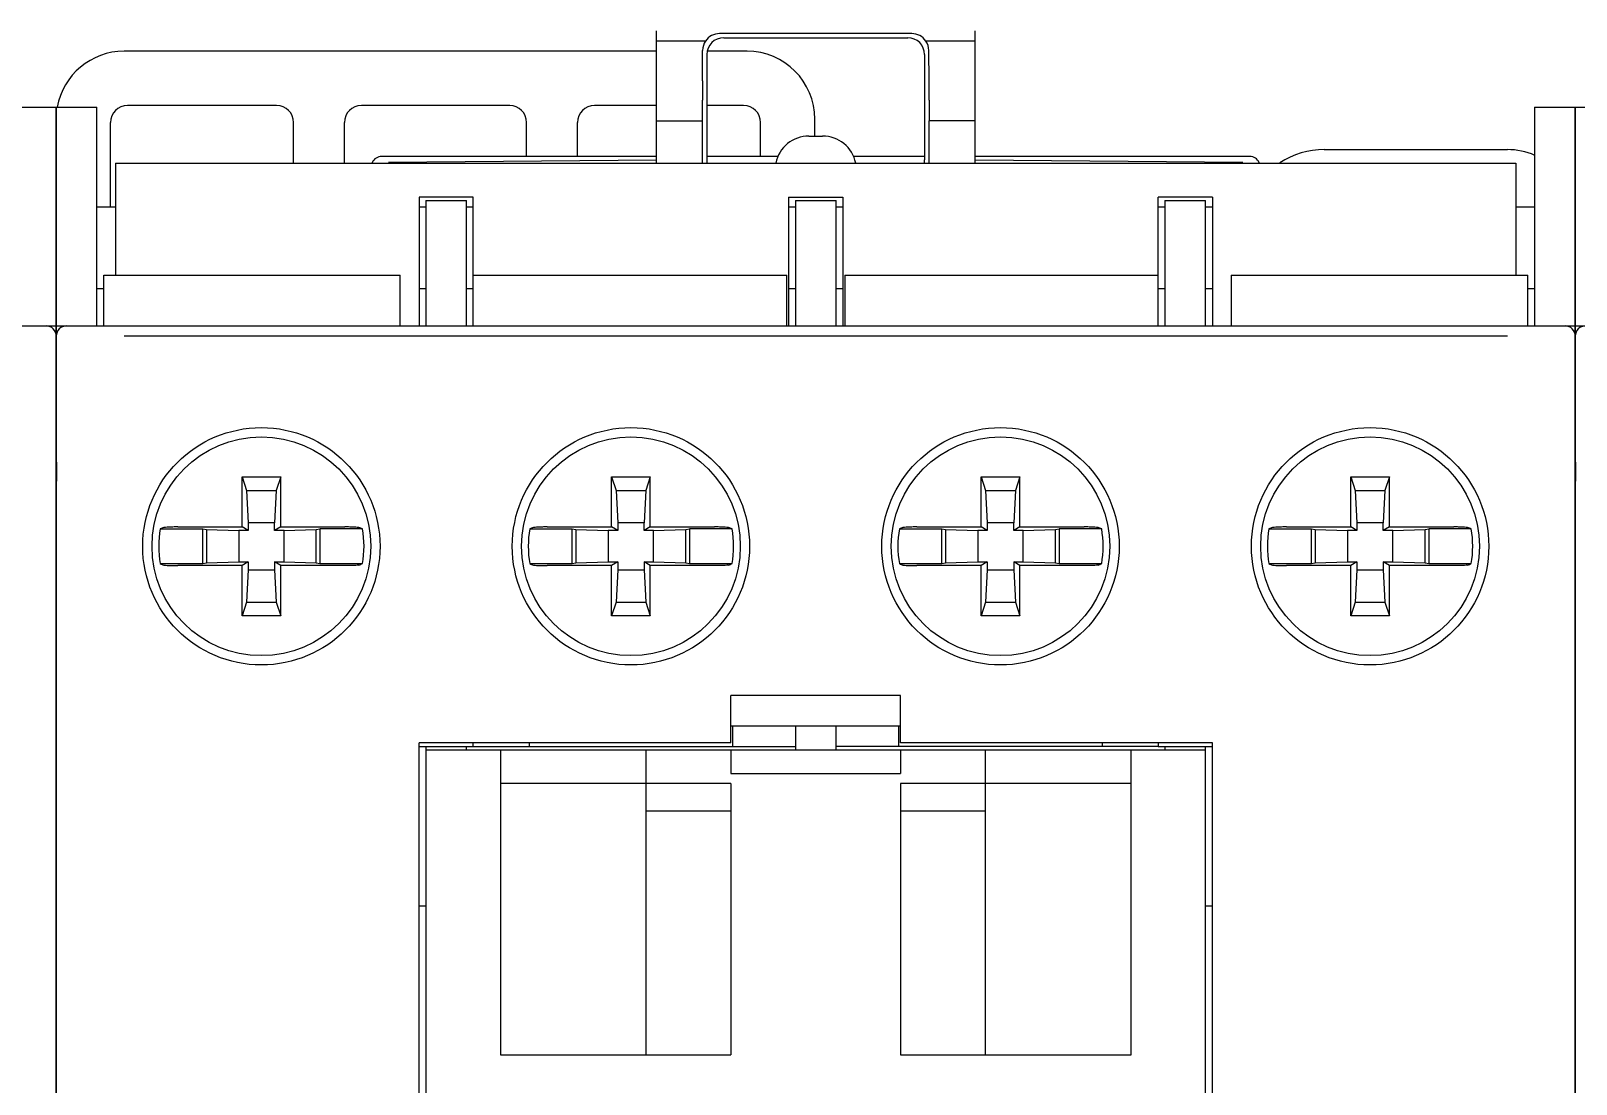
# Model space of a CAD drawing. Header units: millimetres. Extents: x 12275 to 14043, y 11466 to 13479.
# Drawn here: x 12980.25 to 13015.48, y 12953.16 to 12977.18 of the extents above; entities that cross this region are included whole.
import ezdxf

# ---------------------------------------------------------------- set-up
doc = ezdxf.new("R2010")
doc.units = ezdxf.units.MM

msp = doc.modelspace()

# ---------------------------------------------------------------- linework, layer by layer
at = {"color": 0, "linetype": 'Continuous'}
for p, q in [((12994.50797, 12974.1608), (12994.50797, 12977.17551)), ((13000.33283, 12977.11534), (12995.95025, 12977.11534)), ((13001.77511, 12974.1608), (13001.77511, 12977.17551)), ((12995.62887, 12976.94358), (12994.50797, 12976.94358)), ((12996.04471, 12977.02089), (13000.23837, 12977.02089)), ((13001.77511, 12976.94358), (13000.65421, 12976.94358)), ((12994.50797, 12976.71165), (12982.37029, 12976.71165)), ((12995.55819, 12976.03915), (12995.56241, 12976.73011)), ((12995.65817, 12976.63435), (12995.65817, 12974.23764)), ((12996.57505, 12976.71165), (12995.67329, 12976.71165)), ((13000.62491, 12976.63435), (13000.62491, 12974.23764)), ((13000.72489, 12976.03915), (13000.72067, 12976.73011)), ((12979.89636, 12975.43603), (12980.82408, 12975.43603)), ((12980.82408, 12970.44953), (12980.82408, 12975.43603)), ((12980.82408, 12975.43603), (12980.82408, 12970.44953)), ((12980.82408, 12975.43603), (12981.75181, 12975.43603)), ((12981.75181, 12970.44953), (12981.75181, 12975.43603)), ((12985.84924, 12975.47469), (12982.4476, 12975.47469)), ((12991.16334, 12975.47469), (12987.78199, 12975.47469)), ((12994.50797, 12975.47469), (12993.0961, 12975.47469)), ((12995.55697, 12975.12679), (12995.55697, 12975.59572)), ((12996.49774, 12975.47469), (12995.65817, 12975.47469)), ((13000.72611, 12975.59572), (13000.72611, 12975.12679)), ((13014.53128, 12975.43603), (13014.53128, 12970.44953)), ((13014.53128, 12975.43603), (13015.459, 12975.43603)), ((13015.459, 12970.44953), (13015.459, 12975.43603)), ((13015.459, 12975.43603), (13015.459, 12970.44953)), ((13015.459, 12975.43603), (13016.38672, 12975.43603)), ((12982.06105, 12973.15539), (12982.06105, 12975.08814)), ((12986.23579, 12974.1608), (12986.23579, 12975.08814)), ((12987.39544, 12974.1608), (12987.39544, 12975.08814)), ((12991.5499, 12974.31504), (12991.5499, 12975.08814)), ((12992.70955, 12974.31504), (12992.70955, 12975.08814)), ((12994.50797, 12975.12679), (12995.55697, 12975.12679)), ((12995.56169, 12974.1608), (12995.56169, 12975.12679)), ((12996.88429, 12974.31504), (12996.88429, 12975.08814)), ((12998.12125, 12974.7789), (12998.12125, 12975.16545)), ((13000.72139, 12975.12679), (13000.72139, 12974.1608)), ((13001.77511, 12975.12679), (13000.72611, 12975.12679)), ((12997.98692, 12974.7789), (12998.29616, 12974.7789)), ((12994.50797, 12974.31504), (12988.24585, 12974.31504)), ((12997.2875, 12974.31504), (12995.66762, 12974.31504)), ((13000.62491, 12974.31504), (12998.99558, 12974.31504)), ((13008.03723, 12974.31504), (13001.77511, 12974.31504)), ((13009.73805, 12974.46966), (13013.91279, 12974.46966)), ((12982.17701, 12974.1608), (12982.17701, 12971.60918)), ((12982.17701, 12974.1608), (13014.10607, 12974.1608)), ((12994.50797, 12974.22761), (12988.40047, 12974.17431)), ((12995.66762, 12974.23773), (12995.65817, 12974.23764)), ((12995.66762, 12974.1608), (12995.66762, 12974.23773)), ((13000.61546, 12974.23773), (13000.61546, 12974.1608)), ((13000.62491, 12974.23764), (13000.61546, 12974.23773)), ((13007.88261, 12974.17431), (13001.77511, 12974.22761)), ((13014.10607, 12974.1608), (13014.10607, 12971.60918)), ((12989.09626, 12973.3877), (12989.09626, 12970.44953)), ((12990.33322, 12973.3877), (12989.09626, 12973.3877)), ((12989.25088, 12973.31001), (12989.25088, 12970.44953)), ((12989.25088, 12973.31001), (12990.1786, 12973.31001)), ((12990.1786, 12970.44953), (12990.1786, 12973.31001)), ((12990.33322, 12970.44953), (12990.33322, 12973.3877)), ((12997.52306, 12973.3877), (12997.52306, 12970.44953)), ((12997.52306, 12973.3877), (12998.76002, 12973.3877)), ((12997.67768, 12973.31001), (12997.67768, 12970.44953)), ((12997.67768, 12973.31001), (12998.6054, 12973.31001)), ((12998.6054, 12970.44953), (12998.6054, 12973.31001)), ((12998.76002, 12973.3877), (12998.76002, 12970.44953)), ((13005.94986, 12970.44953), (13005.94986, 12973.3877)), ((13007.18682, 12973.3877), (13005.94986, 12973.3877)), ((13006.10448, 12973.31001), (13006.10448, 12970.44953)), ((13006.10448, 12973.31001), (13007.0322, 12973.31001)), ((13007.0322, 12970.44953), (13007.0322, 12973.31001)), ((13007.18682, 12973.3877), (13007.18682, 12970.44953)), ((12982.17701, 12973.15539), (12981.75181, 12973.15539)), ((12989.25088, 12973.15539), (12989.09626, 12973.15539)), ((12990.33322, 12973.15539), (12990.1786, 12973.15539)), ((12997.67768, 12973.15539), (12997.52306, 12973.15539)), ((12998.76002, 12973.15539), (12998.6054, 12973.15539)), ((13006.10448, 12973.15539), (13005.94986, 12973.15539)), ((13007.18682, 12973.15539), (13007.0322, 12973.15539)), ((13014.53128, 12973.15539), (13014.10607, 12973.15539)), ((12981.90643, 12970.44953), (12981.90643, 12971.60918)), ((12981.90643, 12971.60918), (12988.66599, 12971.60918)), ((12990.33322, 12971.60918), (12997.47934, 12971.60918)), ((12998.80374, 12971.60918), (13005.94986, 12971.60918)), ((13007.61709, 12971.60918), (13014.37666, 12971.60918)), ((13014.37666, 12970.44953), (13014.37666, 12971.60918)), ((12981.75181, 12971.29994), (12981.90643, 12971.29994)), ((12988.66721, 12970.44953), (12988.66721, 12971.37725)), ((12989.09626, 12971.29994), (12989.25088, 12971.29994)), ((12990.1786, 12971.29994), (12990.33322, 12971.29994)), ((12997.48056, 12970.44953), (12997.48056, 12971.37725)), ((12997.52306, 12971.29994), (12997.67768, 12971.29994)), ((12998.6054, 12971.29994), (12998.76002, 12971.29994)), ((12998.80252, 12971.37725), (12998.80252, 12970.44953)), ((13005.94986, 12971.29994), (13006.10448, 12971.29994)), ((13007.0322, 12971.29994), (13007.18682, 12971.29994)), ((13007.61587, 12971.37725), (13007.61587, 12970.44953)), ((13014.37666, 12971.29994), (13014.53128, 12971.29994)), ((12946.18917, 12970.44953), (12980.82408, 12970.44953)), ((12980.82408, 12926.38279), (12980.82408, 12970.44953)), ((12980.82408, 12970.44953), (12980.82408, 12926.38279)), ((12980.82408, 12970.44953), (13015.459, 12970.44953)), ((13015.459, 12926.38279), (13015.459, 12970.44953)), ((13015.459, 12970.44953), (13015.459, 12926.38279)), ((13015.459, 12970.44953), (13050.09391, 12970.44953)), ((13013.91279, 12970.2176), (12982.37029, 12970.2176)), ((12980.82617, 12967.64756), (12980.82543, 12967.69538)), ((12980.82704, 12967.6011), (12980.82617, 12967.64756)), ((12980.82801, 12967.55593), (12980.82704, 12967.6011)), ((13015.46108, 12967.64756), (13015.46034, 12967.69538)), ((13015.46195, 12967.6011), (13015.46108, 12967.64756)), ((13015.46292, 12967.55593), (13015.46195, 12967.6011)), ((12980.82907, 12967.51198), (12980.82801, 12967.55593)), ((12980.83022, 12967.4691), (12980.82907, 12967.51198)), ((12980.83142, 12967.42741), (12980.83022, 12967.4691)), ((12980.83326, 12967.36754), (12980.83142, 12967.42741)), ((12980.83447, 12967.32952), (12980.83326, 12967.36754)), ((12980.83563, 12967.29297), (12980.83447, 12967.32952)), ((12980.83722, 12967.24059), (12980.83563, 12967.29297)), ((13015.46399, 12967.51198), (13015.46292, 12967.55593)), ((13015.46513, 12967.4691), (13015.46399, 12967.51198)), ((13015.46633, 12967.42741), (13015.46513, 12967.4691)), ((13015.46817, 12967.36754), (13015.46633, 12967.42741)), ((13015.46938, 12967.32952), (13015.46817, 12967.36754)), ((13015.47054, 12967.29297), (13015.46938, 12967.32952)), ((13015.47213, 12967.24059), (13015.47054, 12967.29297)), ((12980.83813, 12967.20698), (12980.83722, 12967.24059)), ((12985.06068, 12965.86505), (12985.06068, 12967.00924)), ((12985.06068, 12967.00924), (12985.16213, 12966.69851)), ((12985.06068, 12967.00924), (12985.94201, 12967.00924)), ((12985.94201, 12967.00924), (12985.84056, 12966.69851)), ((12985.94201, 12965.86505), (12985.94201, 12967.00924)), ((12993.48747, 12965.86505), (12993.48747, 12967.00924)), ((12993.48747, 12967.00924), (12993.58893, 12966.69851)), ((12993.48747, 12967.00924), (12994.36881, 12967.00924)), ((12994.36881, 12967.00924), (12994.26735, 12966.69851)), ((12994.36881, 12965.86505), (12994.36881, 12967.00924)), ((13001.91427, 12965.86505), (13001.91427, 12967.00924)), ((13001.91427, 12967.00924), (13002.01573, 12966.69851)), ((13001.91427, 12967.00924), (13002.79561, 12967.00924)), ((13002.79561, 12967.00924), (13002.69415, 12966.69851)), ((13002.79561, 12965.86505), (13002.79561, 12967.00924)), ((13010.34107, 12965.86505), (13010.34107, 12967.00924)), ((13010.34107, 12967.00924), (13010.44253, 12966.69851)), ((13010.34107, 12967.00924), (13011.2224, 12967.00924)), ((13011.2224, 12967.00924), (13011.12095, 12966.69851)), ((13011.2224, 12965.86505), (13011.2224, 12967.00924)), ((13015.47304, 12967.20698), (13015.47213, 12967.24059)), ((12985.16213, 12966.69851), (12985.19933, 12965.96203)), ((12985.16213, 12966.69851), (12985.84056, 12966.69851)), ((12985.84056, 12966.69851), (12985.80335, 12965.96203)), ((12993.58893, 12966.69851), (12993.62613, 12965.96203)), ((12993.58893, 12966.69851), (12994.26735, 12966.69851)), ((12994.26735, 12966.69851), (12994.23015, 12965.96203)), ((13002.01573, 12966.69851), (13002.05293, 12965.96203)), ((13002.01573, 12966.69851), (13002.69415, 12966.69851)), ((13002.69415, 12966.69851), (13002.65695, 12965.96203)), ((13010.44253, 12966.69851), (13010.47973, 12965.96203)), ((13010.44253, 12966.69851), (13011.12095, 12966.69851)), ((13011.12095, 12966.69851), (13011.08375, 12965.96203)), ((12983.59417, 12965.86505), (12985.06068, 12965.86505)), ((12985.19933, 12965.78199), (12985.06068, 12965.86505)), ((12985.19933, 12965.96203), (12985.19933, 12965.78199)), ((12985.80335, 12965.96203), (12985.19933, 12965.96203)), ((12985.80335, 12965.78199), (12985.80335, 12965.96203)), ((12985.94201, 12965.86505), (12985.80335, 12965.78199)), ((12985.94201, 12965.86505), (12987.40852, 12965.86505)), ((12992.02097, 12965.86505), (12993.48747, 12965.86505)), ((12993.62613, 12965.78199), (12993.48747, 12965.86505)), ((12993.62613, 12965.96203), (12993.62613, 12965.78199)), ((12994.23015, 12965.96203), (12993.62613, 12965.96203)), ((12994.23015, 12965.78199), (12994.23015, 12965.96203)), ((12994.36881, 12965.86505), (12994.23015, 12965.78199)), ((12994.36881, 12965.86505), (12995.83532, 12965.86505)), ((13000.44776, 12965.86505), (13001.91427, 12965.86505)), ((13002.05293, 12965.78199), (13001.91427, 12965.86505)), ((13002.05293, 12965.96203), (13002.05293, 12965.78199)), ((13002.65695, 12965.96203), (13002.05293, 12965.96203)), ((13002.65695, 12965.78199), (13002.65695, 12965.96203)), ((13002.79561, 12965.86505), (13002.65695, 12965.78199)), ((13002.79561, 12965.86505), (13004.26212, 12965.86505)), ((13008.87456, 12965.86505), (13010.34107, 12965.86505)), ((13010.47973, 12965.78199), (13010.34107, 12965.86505)), ((13010.47973, 12965.96203), (13010.47973, 12965.78199)), ((13011.08375, 12965.96203), (13010.47973, 12965.96203)), ((13011.08375, 12965.78199), (13011.08375, 12965.96203)), ((13011.2224, 12965.86505), (13011.08375, 12965.78199)), ((13011.2224, 12965.86505), (13012.68891, 12965.86505)), ((12983.19452, 12965.82048), (12984.16507, 12965.82048)), ((12984.16507, 12965.02828), (12984.16507, 12965.82048)), ((12984.16507, 12965.82048), (12984.24793, 12965.80427)), ((12984.24793, 12965.80427), (12984.24793, 12965.04449)), ((12984.24793, 12965.80427), (12984.98441, 12965.78199)), ((12984.98441, 12965.78199), (12984.98441, 12965.06677)), ((12985.19933, 12965.78199), (12984.98441, 12965.78199)), ((12986.01828, 12965.78199), (12985.80335, 12965.78199)), ((12986.01828, 12965.78199), (12986.75476, 12965.80427)), ((12986.01828, 12965.06677), (12986.01828, 12965.78199)), ((12986.75476, 12965.80427), (12986.83762, 12965.82048)), ((12986.75476, 12965.04449), (12986.75476, 12965.80427)), ((12986.83762, 12965.82048), (12986.83762, 12965.02828)), ((12987.80816, 12965.82048), (12986.83762, 12965.82048)), ((12991.62132, 12965.82048), (12992.59187, 12965.82048)), ((12992.59187, 12965.02828), (12992.59187, 12965.82048)), ((12992.59187, 12965.82048), (12992.67473, 12965.80427)), ((12992.67473, 12965.80427), (12992.67473, 12965.04449)), ((12992.67473, 12965.80427), (12993.41121, 12965.78199)), ((12993.41121, 12965.78199), (12993.41121, 12965.06677)), ((12993.62613, 12965.78199), (12993.41121, 12965.78199)), ((12994.44508, 12965.78199), (12994.23015, 12965.78199)), ((12994.44508, 12965.78199), (12995.18156, 12965.80427)), ((12994.44508, 12965.06677), (12994.44508, 12965.78199)), ((12995.18156, 12965.80427), (12995.26442, 12965.82048)), ((12995.18156, 12965.04449), (12995.18156, 12965.80427)), ((12995.26442, 12965.82048), (12995.26442, 12965.02828)), ((12996.23496, 12965.82048), (12995.26442, 12965.82048)), ((13000.04812, 12965.82048), (13001.01866, 12965.82048)), ((13001.01866, 12965.02828), (13001.01866, 12965.82048)), ((13001.01866, 12965.82048), (13001.10153, 12965.80427)), ((13001.10153, 12965.80427), (13001.10153, 12965.04449)), ((13001.10153, 12965.80427), (13001.838, 12965.78199)), ((13001.838, 12965.78199), (13001.838, 12965.06677)), ((13002.05293, 12965.78199), (13001.838, 12965.78199)), ((13002.87188, 12965.78199), (13002.65695, 12965.78199)), ((13002.87188, 12965.78199), (13003.60835, 12965.80427)), ((13002.87188, 12965.06677), (13002.87188, 12965.78199)), ((13003.60835, 12965.80427), (13003.69121, 12965.82048)), ((13003.60835, 12965.04449), (13003.60835, 12965.80427)), ((13003.69121, 12965.82048), (13003.69121, 12965.02828)), ((13004.66176, 12965.82048), (13003.69121, 12965.82048)), ((13008.47492, 12965.82048), (13009.44546, 12965.82048)), ((13009.44546, 12965.02828), (13009.44546, 12965.82048)), ((13009.44546, 12965.82048), (13009.52832, 12965.80427)), ((13009.52832, 12965.80427), (13009.52832, 12965.04449)), ((13009.52832, 12965.80427), (13010.2648, 12965.78199)), ((13010.2648, 12965.78199), (13010.2648, 12965.06677)), ((13010.47973, 12965.78199), (13010.2648, 12965.78199)), ((13011.29867, 12965.78199), (13011.08375, 12965.78199)), ((13011.29867, 12965.78199), (13012.03515, 12965.80427)), ((13011.29867, 12965.06677), (13011.29867, 12965.78199)), ((13012.03515, 12965.80427), (13012.11801, 12965.82048)), ((13012.03515, 12965.04449), (13012.03515, 12965.80427)), ((13012.11801, 12965.82048), (13012.11801, 12965.02828)), ((13013.08856, 12965.82048), (13012.11801, 12965.82048)), ((12983.19452, 12965.02828), (12984.16507, 12965.02828)), ((12985.06068, 12964.98371), (12983.59417, 12964.98371)), ((12984.16507, 12965.02828), (12984.24793, 12965.04449)), ((12984.24793, 12965.04449), (12984.98441, 12965.06677)), ((12984.98441, 12965.06677), (12985.19933, 12965.06677)), ((12985.19933, 12965.06677), (12985.06068, 12964.98371)), ((12985.06068, 12963.83952), (12985.06068, 12964.98371)), ((12985.19933, 12964.88673), (12985.16213, 12964.15025)), ((12985.19933, 12965.06677), (12985.19933, 12964.88673)), ((12985.19933, 12964.88673), (12985.80335, 12964.88673)), ((12985.80335, 12965.06677), (12985.80335, 12964.88673)), ((12985.94201, 12964.98371), (12985.80335, 12965.06677)), ((12985.80335, 12965.06677), (12986.01828, 12965.06677)), ((12985.80335, 12964.88673), (12985.84056, 12964.15025)), ((12985.94201, 12963.83952), (12985.94201, 12964.98371)), ((12987.40852, 12964.98371), (12985.94201, 12964.98371)), ((12986.01828, 12965.06677), (12986.75476, 12965.04449)), ((12986.75476, 12965.04449), (12986.83762, 12965.02828)), ((12986.83762, 12965.02828), (12987.80816, 12965.02828)), ((12991.62132, 12965.02828), (12992.59187, 12965.02828)), ((12993.48747, 12964.98371), (12992.02097, 12964.98371)), ((12992.59187, 12965.02828), (12992.67473, 12965.04449)), ((12992.67473, 12965.04449), (12993.41121, 12965.06677)), ((12993.41121, 12965.06677), (12993.62613, 12965.06677)), ((12993.62613, 12965.06677), (12993.48747, 12964.98371)), ((12993.48747, 12963.83952), (12993.48747, 12964.98371)), ((12993.62613, 12964.88673), (12993.58893, 12964.15025)), ((12993.62613, 12965.06677), (12993.62613, 12964.88673)), ((12993.62613, 12964.88673), (12994.23015, 12964.88673)), ((12994.23015, 12965.06677), (12994.23015, 12964.88673)), ((12994.36881, 12964.98371), (12994.23015, 12965.06677)), ((12994.23015, 12965.06677), (12994.44508, 12965.06677)), ((12994.23015, 12964.88673), (12994.26735, 12964.15025)), ((12994.36881, 12963.83952), (12994.36881, 12964.98371)), ((12995.83532, 12964.98371), (12994.36881, 12964.98371)), ((12994.44508, 12965.06677), (12995.18156, 12965.04449)), ((12995.18156, 12965.04449), (12995.26442, 12965.02828)), ((12995.26442, 12965.02828), (12996.23496, 12965.02828)), ((13000.04812, 12965.02828), (13001.01866, 12965.02828)), ((13001.91427, 12964.98371), (13000.44776, 12964.98371)), ((13001.01866, 12965.02828), (13001.10153, 12965.04449)), ((13001.10153, 12965.04449), (13001.838, 12965.06677)), ((13001.838, 12965.06677), (13002.05293, 12965.06677)), ((13002.05293, 12965.06677), (13001.91427, 12964.98371)), ((13001.91427, 12963.83952), (13001.91427, 12964.98371)), ((13002.05293, 12964.88673), (13002.01573, 12964.15025)), ((13002.05293, 12965.06677), (13002.05293, 12964.88673)), ((13002.05293, 12964.88673), (13002.65695, 12964.88673)), ((13002.65695, 12965.06677), (13002.65695, 12964.88673)), ((13002.79561, 12964.98371), (13002.65695, 12965.06677)), ((13002.65695, 12965.06677), (13002.87188, 12965.06677)), ((13002.65695, 12964.88673), (13002.69415, 12964.15025)), ((13002.79561, 12963.83952), (13002.79561, 12964.98371)), ((13004.26212, 12964.98371), (13002.79561, 12964.98371)), ((13002.87188, 12965.06677), (13003.60835, 12965.04449)), ((13003.60835, 12965.04449), (13003.69121, 12965.02828)), ((13003.69121, 12965.02828), (13004.66176, 12965.02828)), ((13008.47492, 12965.02828), (13009.44546, 12965.02828)), ((13010.34107, 12964.98371), (13008.87456, 12964.98371)), ((13009.44546, 12965.02828), (13009.52832, 12965.04449)), ((13009.52832, 12965.04449), (13010.2648, 12965.06677)), ((13010.2648, 12965.06677), (13010.47973, 12965.06677)), ((13010.47973, 12965.06677), (13010.34107, 12964.98371)), ((13010.34107, 12963.83952), (13010.34107, 12964.98371)), ((13010.47973, 12964.88673), (13010.44253, 12964.15025)), ((13010.47973, 12965.06677), (13010.47973, 12964.88673)), ((13010.47973, 12964.88673), (13011.08375, 12964.88673)), ((13011.08375, 12965.06677), (13011.08375, 12964.88673)), ((13011.2224, 12964.98371), (13011.08375, 12965.06677)), ((13011.08375, 12965.06677), (13011.29867, 12965.06677)), ((13011.08375, 12964.88673), (13011.12095, 12964.15025)), ((13011.2224, 12963.83952), (13011.2224, 12964.98371)), ((13012.68891, 12964.98371), (13011.2224, 12964.98371)), ((13011.29867, 12965.06677), (13012.03515, 12965.04449)), ((13012.03515, 12965.04449), (13012.11801, 12965.02828)), ((13012.11801, 12965.02828), (13013.08856, 12965.02828)), ((12985.16213, 12964.15025), (12985.06068, 12963.83952)), ((12985.16213, 12964.15025), (12985.84056, 12964.15025)), ((12985.84056, 12964.15025), (12985.94201, 12963.83952)), ((12993.58893, 12964.15025), (12993.48747, 12963.83952)), ((12993.58893, 12964.15025), (12994.26735, 12964.15025)), ((12994.26735, 12964.15025), (12994.36881, 12963.83952)), ((13002.01573, 12964.15025), (13001.91427, 12963.83952)), ((13002.01573, 12964.15025), (13002.69415, 12964.15025)), ((13002.69415, 12964.15025), (13002.79561, 12963.83952)), ((13010.44253, 12964.15025), (13010.34107, 12963.83952)), ((13010.44253, 12964.15025), (13011.12095, 12964.15025)), ((13011.12095, 12964.15025), (13011.2224, 12963.83952)), ((12985.94201, 12963.83952), (12985.06068, 12963.83952)), ((12994.36881, 12963.83952), (12993.48747, 12963.83952)), ((13002.79561, 12963.83952), (13001.91427, 12963.83952)), ((13011.2224, 12963.83952), (13010.34107, 12963.83952)), ((12996.20879, 12960.94039), (12996.20879, 12962.02274)), ((13000.07429, 12962.02274), (12996.20879, 12962.02274)), ((13000.07429, 12960.94039), (13000.07429, 12962.02274)), ((12996.20879, 12961.32695), (13000.07429, 12961.32695)), ((12996.24744, 12961.32695), (12996.24744, 12960.86308)), ((12997.67768, 12961.32695), (12997.67768, 12960.78577)), ((12998.6054, 12960.78577), (12998.6054, 12961.32695)), ((13000.03564, 12960.86308), (13000.03564, 12961.32695)), ((12989.09626, 12935.89193), (12989.09626, 12960.94039)), ((12996.20879, 12960.94039), (12989.09626, 12960.94039)), ((12990.33322, 12960.86308), (12990.33322, 12960.94039)), ((12991.60884, 12960.94039), (12991.60884, 12960.86308)), ((13007.18682, 12960.94039), (13000.07429, 12960.94039)), ((13004.67424, 12960.94039), (13004.67424, 12960.86308)), ((13005.94986, 12960.94039), (13005.94986, 12960.86308)), ((13007.18682, 12935.89193), (13007.18682, 12960.94039)), ((12989.09626, 12960.86308), (12990.33322, 12960.86308)), ((12989.25088, 12960.86308), (12989.25088, 12935.96924)), ((12989.25088, 12960.78577), (13007.0322, 12960.78577)), ((12990.1786, 12960.78577), (12990.1786, 12960.86308)), ((12990.33322, 12960.86308), (12997.67768, 12960.86308)), ((12990.9517, 12960.78577), (12990.9517, 12953.82787)), ((12994.27604, 12953.82787), (12994.27604, 12960.78577)), ((12996.20879, 12960.78577), (12996.20879, 12960.2446)), ((13005.94986, 12960.86308), (12998.6054, 12960.86308)), ((13000.07429, 12960.78577), (13000.07429, 12960.2446)), ((13002.00704, 12960.78577), (13002.00704, 12953.82787)), ((13005.33138, 12953.82787), (13005.33138, 12960.78577)), ((13005.94986, 12960.86308), (13007.18682, 12960.86308)), ((13006.10448, 12960.86308), (13006.10448, 12960.78577)), ((13007.0322, 12935.96924), (13007.0322, 12960.86308)), ((12996.20879, 12960.2446), (13000.07429, 12960.2446)), ((12996.20879, 12960.01267), (12990.9517, 12960.01267)), ((12996.20879, 12960.01267), (12996.20879, 12953.82787)), ((13000.07429, 12960.01267), (13000.07429, 12953.82787)), ((13005.33138, 12960.01267), (13000.07429, 12960.01267)), ((12994.27604, 12959.39419), (12996.20879, 12959.39419)), ((13000.07429, 12959.39419), (13002.00704, 12959.39419)), ((12989.09626, 12957.22951), (12989.25088, 12957.22951)), ((13007.0322, 12957.22951), (13007.18682, 12957.22951)), ((12990.9517, 12953.82787), (12996.20879, 12953.82787)), ((13000.07429, 12953.82787), (13005.33138, 12953.82787))]:
    msp.add_line(p, q, dxfattribs=at)
for points in [[(12980.82543, 12967.69538), (12980.82483, 12967.74466), (12980.82459, 12967.76986), (12980.8244, 12967.79545), (12980.82425, 12967.82143)], [(13015.46034, 12967.69538), (13015.45975, 12967.74466), (13015.45951, 12967.76986), (13015.45931, 12967.79545), (13015.45916, 12967.82143)], [(12980.82441, 12966.83222), (12980.82541, 12966.83639), (12980.82644, 12966.84156), (12980.82753, 12966.84785), (12980.82865, 12966.85514), (12980.82977, 12966.86332), (12980.83087, 12966.87229), (12980.83192, 12966.88194), (12980.83292, 12966.89219), (12980.83387, 12966.90301), (12980.83475, 12966.91435), (12980.83556, 12966.9262), (12980.83631, 12966.93847), (12980.83698, 12966.95106), (12980.83757, 12966.96393), (12980.8381, 12966.97707), (12980.83857, 12966.99063), (12980.83898, 12967.00459), (12980.83931, 12967.01892), (12980.83958, 12967.03355), (12980.83977, 12967.04843), (12980.83989, 12967.06354), (12980.83993, 12967.07887), (12980.83991, 12967.09441), (12980.83982, 12967.11013), (12980.83967, 12967.12598), (12980.83946, 12967.14193), (12980.8392, 12967.15798), (12980.83888, 12967.17416), (12980.83813, 12967.20698)], [(13015.45932, 12966.83222), (13015.46032, 12966.83639), (13015.46135, 12966.84156), (13015.46245, 12966.84785), (13015.46357, 12966.85514), (13015.46469, 12966.86332), (13015.46578, 12966.87229), (13015.46683, 12966.88194), (13015.46783, 12966.89219), (13015.46878, 12966.90301), (13015.46966, 12966.91435), (13015.47048, 12966.9262), (13015.47122, 12966.93847), (13015.47189, 12966.95106), (13015.47248, 12966.96393), (13015.47301, 12966.97707), (13015.47348, 12966.99063), (13015.47389, 12967.00459), (13015.47423, 12967.01892), (13015.47449, 12967.03355), (13015.47468, 12967.04843), (13015.4748, 12967.06354), (13015.47484, 12967.07887), (13015.47482, 12967.09441), (13015.47473, 12967.11013), (13015.47458, 12967.12598), (13015.47437, 12967.14193), (13015.47411, 12967.15798), (13015.4738, 12967.17416), (13015.47304, 12967.20698)]]:
    msp.add_lwpolyline(points, dxfattribs=at)
for centre, radius in [((12985.50134, 12965.42438), 2.70585), ((12993.92814, 12965.42438), 2.70585), ((13002.35494, 12965.42438), 2.70585), ((13010.78174, 12965.42438), 2.70585), ((12985.50134, 12965.42438), 2.49325), ((12993.92814, 12965.42438), 2.49325), ((13002.35494, 12965.42438), 2.49325), ((13010.78174, 12965.42438), 2.49325)]:
    msp.add_circle(centre, radius, dxfattribs=at)
for centre, radius, start, end in [((12982.37029, 12975.16545), 1.5462, 90, 169.840106), ((12996.57505, 12975.16545), 1.5462, 0, 90), ((12982.4476, 12975.08814), 0.38655, 90, 180), ((12985.84924, 12975.08814), 0.38655, 0, 90), ((12987.78199, 12975.08814), 0.38655, 90, 180), ((12991.16334, 12975.08814), 0.38655, 0, 90), ((12993.0961, 12975.08814), 0.38655, 90, 180), ((12996.49774, 12975.08814), 0.38655, 0, 90), ((12997.98692, 12974.0058), 0.7731, 90, 168.321439), ((12998.29616, 12974.0058), 0.7731, 11.678561, 90), ((12988.24585, 12974.08311), 0.23193, 90, 157.726507), ((13008.03723, 12974.08311), 0.23193, 22.308998, 90), ((13009.73805, 12972.61422), 1.85544, 90, 123.067655), ((13013.91279, 12972.92346), 1.5462, 66.220322, 90), ((12980.59215, 12970.2176), 0.23193, 0, 90), ((12981.05601, 12970.2176), 0.23193, 90, 180), ((13015.22707, 12970.2176), 0.23193, 0, 90), ((13015.69093, 12970.2176), 0.23193, 90, 180), ((12992.09182, 12941.61666), 25.78734, 109.986193, 110.183378), ((12978.91086, 12941.61676), 25.78724, 69.816543, 70.013728), ((13000.51862, 12941.61666), 25.78734, 109.986193, 110.183378), ((12987.33766, 12941.61676), 25.78724, 69.816543, 70.013728), ((13008.94542, 12941.61666), 25.78734, 109.986193, 110.183378), ((12995.76446, 12941.61676), 25.78724, 69.816543, 70.013728), ((13017.37222, 12941.61666), 25.78734, 109.986193, 110.183378), ((13004.19126, 12941.61676), 25.78724, 69.816543, 70.013728), ((12985.50134, 12965.42438), 2.34058, 170.25687, 189.74313), ((12985.50134, 12965.42438), 2.34058, 350.25687, 9.74313), ((12993.92814, 12965.42438), 2.34058, 170.25687, 189.74313), ((12993.92814, 12965.42438), 2.34058, 350.25687, 9.74313), ((13002.35494, 12965.42438), 2.34058, 170.25687, 189.74313), ((13002.35494, 12965.42438), 2.34058, 350.25687, 9.74313), ((13010.78174, 12965.42438), 2.34058, 170.25687, 189.74313), ((13010.78174, 12965.42438), 2.34058, 350.25687, 9.74313), ((12992.09212, 12989.23279), 25.78809, 249.816546, 250.013725), ((12978.91057, 12989.2329), 25.78819, 289.986196, 290.183375), ((13000.51891, 12989.23279), 25.78809, 249.816546, 250.013725), ((12987.33737, 12989.2329), 25.78819, 289.986196, 290.183375), ((13008.94571, 12989.23279), 25.78809, 249.816546, 250.013725), ((12995.76417, 12989.2329), 25.78819, 289.986196, 290.183375), ((13017.37251, 12989.23279), 25.78809, 249.816546, 250.013725), ((13004.19096, 12989.2329), 25.78819, 289.986196, 290.183375)]:
    msp.add_arc(centre, radius, start, end, dxfattribs=at)
for centre, major_axis, ratio, start_param, end_param in [((12995.95028, 12976.72878), (0.27335, -0.27335), 0.99992385, 2.35623257, 3.33786675), ((13000.3328, 12976.72878), (0.27335, 0.27335), 0.99992385, -0.19627409, 0.78536009), ((12995.94898, 12976.73008), (0.35827, 0.14645), 0.99147498, 2.16138175, 2.75046775), ((12996.04474, 12976.63432), (0.27335, -0.27335), 0.99992385, 2.35623257, 3.92695274), ((13000.23834, 12976.63432), (0.27335, 0.27335), 0.99992385, -0.78536009, 0.78536009), ((13000.3341, 12976.73008), (0.35827, -0.14645), 0.99147498, 0.39112491, 0.9802109), ((12995.56372, 12975.59572), (0, 0.7731), 0.00872687, 0.95993109, 1.57079633), ((13000.71936, 12975.59572), (0, 0.7731), 0.00872687, -1.57079633, -0.95993109), ((12988.66599, 12971.37725), (0, 0.23193), 0.00523604, -1.57079633, -0.00002742), ((12997.47934, 12971.37725), (0, 0.23193), 0.00523604, -1.57079633, -0.00002742), ((12998.80374, 12971.37725), (0, 0.23193), 0.00523604, 0.00002742, 1.57079633), ((13007.61709, 12971.37725), (0, 0.23193), 0.00523604, 0.00002742, 1.57079633)]:
    msp.add_ellipse(centre, major_axis=major_axis, ratio=ratio, start_param=start_param, end_param=end_param, dxfattribs=at)
for points, knots in [([(12983.59417, 12965.86505), (12983.55718, 12965.86505), (12983.48771, 12965.86428), (12983.39405, 12965.8623), (12983.32606, 12965.85708), (12983.28934, 12965.85513), (12983.27788, 12965.85096)], [0, 0, 0, 0, 0.35018389, 0.65823196, 0.88449328, 1, 1, 1, 1]), ([(12987.72481, 12965.85096), (12987.71334, 12965.85513), (12987.67662, 12965.85708), (12987.60864, 12965.8623), (12987.51498, 12965.86428), (12987.44551, 12965.86505), (12987.40852, 12965.86505)], [0, 0, 0, 0, 0.11550834, 0.34177121, 0.64981799, 1, 1, 1, 1]), ([(12992.02097, 12965.86505), (12991.98397, 12965.86505), (12991.9145, 12965.86428), (12991.82085, 12965.8623), (12991.75286, 12965.85708), (12991.71614, 12965.85513), (12991.70467, 12965.85096)], [0, 0, 0, 0, 0.35018389, 0.65823196, 0.88449328, 1, 1, 1, 1]), ([(12996.15161, 12965.85096), (12996.14014, 12965.85513), (12996.10342, 12965.85708), (12996.03543, 12965.8623), (12995.94178, 12965.86428), (12995.87231, 12965.86505), (12995.83532, 12965.86505)], [0, 0, 0, 0, 0.11550834, 0.34177121, 0.64981799, 1, 1, 1, 1]), ([(13000.44776, 12965.86505), (13000.41077, 12965.86505), (13000.3413, 12965.86428), (13000.24765, 12965.8623), (13000.17966, 12965.85708), (13000.14294, 12965.85513), (13000.13147, 12965.85096)], [0, 0, 0, 0, 0.35018389, 0.65823196, 0.88449328, 1, 1, 1, 1]), ([(13004.57841, 12965.85096), (13004.56694, 12965.85513), (13004.53022, 12965.85708), (13004.46223, 12965.8623), (13004.36858, 12965.86428), (13004.29911, 12965.86505), (13004.26212, 12965.86505)], [0, 0, 0, 0, 0.11550834, 0.34177121, 0.64981799, 1, 1, 1, 1]), ([(13008.87456, 12965.86505), (13008.83757, 12965.86505), (13008.7681, 12965.86428), (13008.67444, 12965.8623), (13008.60646, 12965.85708), (13008.56974, 12965.85513), (13008.55827, 12965.85096)], [0, 0, 0, 0, 0.35018389, 0.65823196, 0.88449328, 1, 1, 1, 1]), ([(13013.00521, 12965.85096), (13012.99374, 12965.85513), (13012.95702, 12965.85708), (13012.88903, 12965.8623), (13012.79537, 12965.86428), (13012.72591, 12965.86505), (13012.68891, 12965.86505)], [0, 0, 0, 0, 0.11550834, 0.34177121, 0.64981799, 1, 1, 1, 1]), ([(12983.27788, 12964.9978), (12983.28934, 12964.99363), (12983.32611, 12964.99167), (12983.39412, 12964.98648), (12983.48778, 12964.98448), (12983.5572, 12964.98371), (12983.59417, 12964.98371)], [0, 0, 0, 0, 0.1154813, 0.34222953, 0.65000939, 1, 1, 1, 1]), ([(12987.72481, 12964.9978), (12987.71334, 12964.99363), (12987.67662, 12964.99168), (12987.60864, 12964.98646), (12987.51498, 12964.98447), (12987.44551, 12964.98371), (12987.40852, 12964.98371)], [0, 0, 0, 0, 0.11550846, 0.34177083, 0.64981877, 1, 1, 1, 1]), ([(12991.70467, 12964.9978), (12991.71614, 12964.99363), (12991.75291, 12964.99167), (12991.82092, 12964.98648), (12991.91457, 12964.98448), (12991.98399, 12964.98371), (12992.02097, 12964.98371)], [0, 0, 0, 0, 0.1154813, 0.34222953, 0.65000939, 1, 1, 1, 1]), ([(12996.15161, 12964.9978), (12996.14014, 12964.99363), (12996.10342, 12964.99168), (12996.03543, 12964.98646), (12995.94178, 12964.98447), (12995.87231, 12964.98371), (12995.83532, 12964.98371)], [0, 0, 0, 0, 0.11550846, 0.34177083, 0.64981877, 1, 1, 1, 1]), ([(13000.13147, 12964.9978), (13000.14294, 12964.99363), (13000.1797, 12964.99167), (13000.24771, 12964.98648), (13000.34137, 12964.98448), (13000.41079, 12964.98371), (13000.44776, 12964.98371)], [0, 0, 0, 0, 0.1154813, 0.34222953, 0.65000939, 1, 1, 1, 1]), ([(13004.57841, 12964.9978), (13004.56694, 12964.99363), (13004.53022, 12964.99168), (13004.46223, 12964.98646), (13004.36858, 12964.98447), (13004.29911, 12964.98371), (13004.26212, 12964.98371)], [0, 0, 0, 0, 0.11550846, 0.34177083, 0.64981877, 1, 1, 1, 1]), ([(13008.55827, 12964.9978), (13008.56973, 12964.99363), (13008.6065, 12964.99167), (13008.67451, 12964.98648), (13008.76817, 12964.98448), (13008.83759, 12964.98371), (13008.87456, 12964.98371)], [0, 0, 0, 0, 0.1154813, 0.34222953, 0.65000939, 1, 1, 1, 1]), ([(13013.00521, 12964.9978), (13012.99374, 12964.99363), (13012.95702, 12964.99168), (13012.88903, 12964.98646), (13012.79537, 12964.98447), (13012.72591, 12964.98371), (13012.68891, 12964.98371)], [0, 0, 0, 0, 0.11550846, 0.34177083, 0.64981877, 1, 1, 1, 1])]:
    msp.add_open_spline(points, degree=3, knots=knots, dxfattribs=at)

doc.saveas('drawing.dxf')
